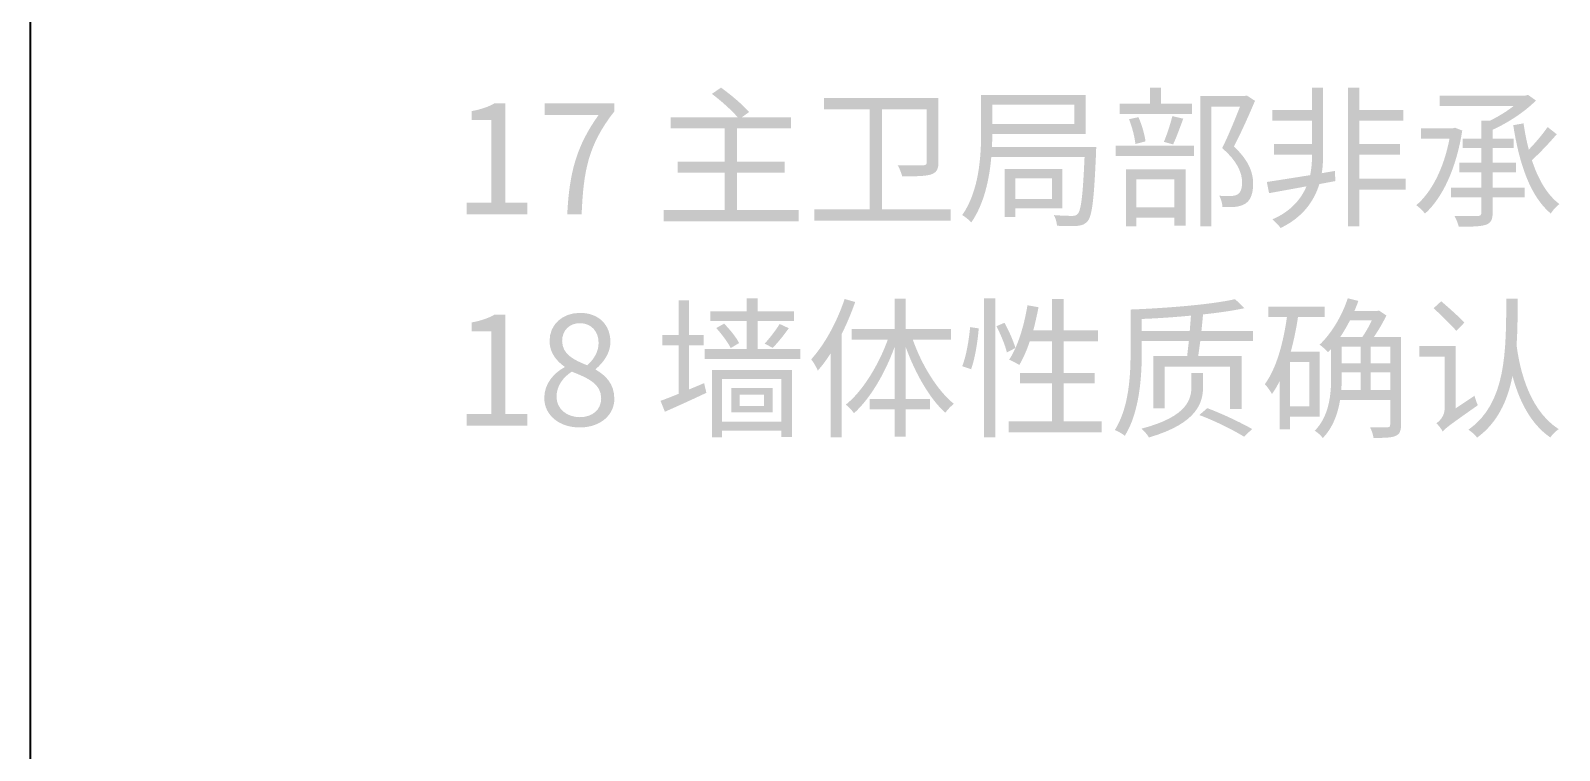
# Model space of a CAD drawing. Header units: millimetres. Extents: x -4600 to 229000, y -4300 to 19460.
# Drawn here: x 57400 to 60293, y 7580 to 8943 of the extents above; entities that cross this region are included whole.
import ezdxf

# ---------------------------------------------------------------- set-up
doc = ezdxf.new("R2010")
doc.units = ezdxf.units.MM
doc.header["$LTSCALE"] = 100
doc.layers.add('A-NOTE', color=7, linetype='Continuous', lineweight=18)
doc.layers.add('A-SHEET', color=7, linetype='Continuous', lineweight=35)

# ---------------------------------------------------------------- blocks, each defined once
blk = doc.blocks.new('A02_SHEET')
at = {"layer": 'A-NOTE'}
h = blk.add_hatch(color=256, dxfattribs=at)
edge = h.paths.add_edge_path()
edge.add_spline(control_points=[(18689.3, 8822.8), (18706.8, 8809.9), (18726.9, 8791.5), (18738.3, 8778.4)], knot_values=[0, 0, 0, 0, 1, 1, 1, 1], degree=3, periodic=0)
edge.add_line((18738.3, 8778.4), (18611.7, 8778.4))
edge.add_line((18611.7, 8778.4), (18611.7, 8757.4))
edge.add_line((18611.7, 8757.4), (18713.7, 8757.4))
edge.add_line((18713.7, 8757.4), (18713.7, 8694.4))
edge.add_line((18713.7, 8694.4), (18624.9, 8694.4))
edge.add_line((18624.9, 8694.4), (18624.9, 8673.5))
edge.add_line((18624.9, 8673.5), (18713.7, 8673.5))
edge.add_line((18713.7, 8673.5), (18713.7, 8602.7))
edge.add_line((18713.7, 8602.7), (18598.2, 8602.7))
edge.add_line((18598.2, 8602.7), (18598.2, 8581.8))
edge.add_line((18598.2, 8581.8), (18853.8, 8581.8))
edge.add_line((18853.8, 8581.8), (18853.8, 8602.7))
edge.add_line((18853.8, 8602.7), (18736.9, 8602.7))
edge.add_line((18736.9, 8602.7), (18736.9, 8673.5))
edge.add_line((18736.9, 8673.5), (18827.4, 8673.5))
edge.add_line((18827.4, 8673.5), (18827.4, 8694.4))
edge.add_line((18827.4, 8694.4), (18736.9, 8694.4))
edge.add_line((18736.9, 8694.4), (18736.9, 8757.4))
edge.add_line((18736.9, 8757.4), (18839.2, 8757.4))
edge.add_line((18839.2, 8757.4), (18839.2, 8778.4))
edge.add_line((18839.2, 8778.4), (18746.1, 8778.4))
edge.add_line((18746.1, 8778.4), (18759.8, 8788.4))
edge.add_spline(control_points=[(18759.8, 8788.4), (18748.3, 8801.8), (18725.1, 8821.3), (18706.8, 8834.5)], knot_values=[0, 0, 0, 0, 1, 1, 1, 1], degree=3, periodic=0)
edge.add_line((18706.8, 8834.5), (18689.3, 8822.8))
for points in [[(19518.4, 8834.5), (19518.4, 8803.9), (19460.9, 8803.9), (19460.9, 8784.7), (19597.8, 8784.7), (19597.8, 8803.9), (19539.4, 8803.9), (19539.4, 8834.5), (19518.4, 8834.5)], [(19893.5, 8834.2), (19893.5, 8572.1), (19915, 8572.1), (19915, 8641.7), (20002.6, 8641.7), (20002.6, 8662), (19915, 8662), (19915, 8707.9), (19991.7, 8707.9), (19991.7, 8727.6), (19915, 8727.6), (19915, 8771.8), (19997.7, 8771.8), (19997.7, 8792.1), (19915, 8792.1), (19915, 8834.2), (19893.5, 8834.2)], [(19453.7, 8724.5), (19453.7, 8705), (19601.8, 8705), (19601.8, 8724.5), (19453.7, 8724.5)], [(19204.4, 8435.7), (19204.4, 8172.4), (19225.9, 8172.4), (19225.9, 8435.7), (19204.4, 8435.7)]]:
    blk.add_hatch(color=256, dxfattribs=at).paths.add_polyline_path(points)
h = blk.add_hatch(color=256, dxfattribs=at)
edge = h.paths.add_edge_path()
edge.add_line((19825, 8834.2), (19825, 8792.1))
edge.add_line((19825, 8792.1), (19750.2, 8792.1))
edge.add_line((19750.2, 8792.1), (19750.2, 8771.8))
edge.add_line((19750.2, 8771.8), (19825, 8771.8))
edge.add_line((19825, 8771.8), (19825, 8727.6))
edge.add_line((19825, 8727.6), (19753.4, 8727.6))
edge.add_line((19753.4, 8727.6), (19753.4, 8707.9))
edge.add_line((19753.4, 8707.9), (19825, 8707.9))
edge.add_line((19825, 8707.9), (19825, 8700.4))
edge.add_spline(control_points=[(19825, 8700.4), (19825, 8691.8), (19824.1, 8680.7), (19821.6, 8668.9)], knot_values=[0, 0, 0, 0, 1, 1, 1, 1], degree=3, periodic=0)
edge.add_spline(control_points=[(19821.6, 8668.9), (19790, 8663.8), (19760.8, 8659.2), (19739.6, 8656)], knot_values=[0, 0, 0, 0, 1, 1, 1, 1], degree=3, periodic=0)
edge.add_line((19739.6, 8656), (19743.9, 8634.8))
edge.add_line((19743.9, 8634.8), (19814.7, 8647.7))
edge.add_spline(control_points=[(19814.7, 8647.7), (19804.7, 8624.2), (19785.7, 8600.4), (19750.2, 8585.3)], knot_values=[0, 0, 0, 0, 1, 1, 1, 1], degree=3, periodic=0)
edge.add_spline(control_points=[(19750.2, 8585.3), (19755.1, 8581), (19762.3, 8574.1), (19765.7, 8568.9)], knot_values=[0, 0, 0, 0, 1, 1, 1, 1], degree=3, periodic=0)
edge.add_spline(control_points=[(19765.7, 8568.9), (19809.2, 8589.6), (19829.9, 8621.9), (19839, 8652)], knot_values=[0, 0, 0, 0, 1, 1, 1, 1], degree=3, periodic=0)
edge.add_line((19839, 8652), (19869.4, 8657.7))
edge.add_line((19869.4, 8657.7), (19868.5, 8676.9))
edge.add_line((19868.5, 8676.9), (19843.6, 8672.6))
edge.add_spline(control_points=[(19843.6, 8672.6), (19845.3, 8682.7), (19845.9, 8692.1), (19845.9, 8700.4)], knot_values=[0, 0, 0, 0, 1, 1, 1, 1], degree=3, periodic=0)
edge.add_line((19845.9, 8700.4), (19845.9, 8834.2))
edge.add_line((19845.9, 8834.2), (19825, 8834.2))
h = blk.add_hatch(color=256, dxfattribs=at)
edge = h.paths.add_edge_path()
edge.add_line((18225.2, 8595), (18340.4, 8595))
edge.add_line((18340.4, 8595), (18340.4, 8616.8))
edge.add_line((18340.4, 8616.8), (18298.3, 8616.8))
edge.add_line((18298.3, 8616.8), (18298.3, 8805))
edge.add_line((18298.3, 8805), (18278.2, 8805))
edge.add_spline(control_points=[(18278.2, 8805), (18266.8, 8798.4), (18253.3, 8793.5), (18234.7, 8790.1)], knot_values=[0, 0, 0, 0, 1, 1, 1, 1], degree=3, periodic=0)
edge.add_line((18234.7, 8790.1), (18234.7, 8773.5))
edge.add_line((18234.7, 8773.5), (18272.2, 8773.5))
edge.add_line((18272.2, 8773.5), (18272.2, 8616.8))
edge.add_line((18272.2, 8616.8), (18225.2, 8616.8))
edge.add_line((18225.2, 8616.8), (18225.2, 8595))
h = blk.add_hatch(color=256, dxfattribs=at)
edge = h.paths.add_edge_path()
edge.add_line((18415.7, 8595), (18442.9, 8595))
edge.add_spline(control_points=[(18442.9, 8595), (18446.4, 8677.2), (18455.3, 8726.2), (18504.5, 8789.2)], knot_values=[0, 0, 0, 0, 1, 1, 1, 1], degree=3, periodic=0)
edge.add_line((18504.5, 8789.2), (18504.5, 8805))
edge.add_line((18504.5, 8805), (18373, 8805))
edge.add_line((18373, 8805), (18373, 8782.7))
edge.add_line((18373, 8782.7), (18475, 8782.7))
edge.add_spline(control_points=[(18475, 8782.7), (18433.8, 8725.4), (18419.5, 8674.6), (18415.7, 8595)], knot_values=[0, 0, 0, 0, 1, 1, 1, 1], degree=3, periodic=0)
h = blk.add_hatch(color=256, dxfattribs=at)
edge = h.paths.add_edge_path()
edge.add_line((18901.6, 8815), (18901.6, 8793.3))
edge.add_line((18901.6, 8793.3), (18988.1, 8793.3))
edge.add_line((18988.1, 8793.3), (18988.1, 8604.2))
edge.add_line((18988.1, 8604.2), (18883.6, 8604.2))
edge.add_line((18883.6, 8604.2), (18883.6, 8582.7))
edge.add_line((18883.6, 8582.7), (19141.1, 8582.7))
edge.add_line((19141.1, 8582.7), (19141.1, 8604.2))
edge.add_line((19141.1, 8604.2), (19011.1, 8604.2))
edge.add_line((19011.1, 8604.2), (19011.1, 8793.3))
edge.add_line((19011.1, 8793.3), (19096.2, 8793.3))
edge.add_line((19096.2, 8793.3), (19096.2, 8693.8))
edge.add_spline(control_points=[(19096.2, 8693.8), (19096.2, 8689.3), (19094.7, 8687.8), (19089, 8687.5), (19083, 8687.3), (19062.9, 8687.3), (19040.9, 8687.8)], knot_values=[0, 0, 0, 0, 1, 1, 1, 2, 2, 2, 2], degree=3, periodic=0)
edge.add_spline(control_points=[(19040.9, 8687.8), (19044.3, 8682.1), (19048.3, 8672.6), (19049.5, 8666.6)], knot_values=[0, 0, 0, 0, 1, 1, 1, 1], degree=3, periodic=0)
edge.add_spline(control_points=[(19049.5, 8666.6), (19075.8, 8666.6), (19093.9, 8666.9), (19104.5, 8670.3)], knot_values=[0, 0, 0, 0, 1, 1, 1, 1], degree=3, periodic=0)
edge.add_spline(control_points=[(19104.5, 8670.3), (19115.1, 8674.1), (19118.2, 8680.7), (19118.2, 8693.3)], knot_values=[0, 0, 0, 0, 1, 1, 1, 1], degree=3, periodic=0)
edge.add_line((19118.2, 8693.3), (19118.2, 8815))
edge.add_line((19118.2, 8815), (18901.6, 8815))
h = blk.add_hatch(color=256, dxfattribs=at)
edge = h.paths.add_edge_path()
edge.add_line((19199, 8820.8), (19199, 8752.3))
edge.add_spline(control_points=[(19199, 8752.3), (19199, 8705.6), (19195.6, 8639.7), (19163.2, 8593.3)], knot_values=[0, 0, 0, 0, 1, 1, 1, 1], degree=3, periodic=0)
edge.add_spline(control_points=[(19163.2, 8593.3), (19167.8, 8590.7), (19176.9, 8583.5), (19180.4, 8579.5)], knot_values=[0, 0, 0, 0, 1, 1, 1, 1], degree=3, periodic=0)
edge.add_spline(control_points=[(19180.4, 8579.5), (19204.7, 8614.5), (19214.5, 8661.2), (19218.2, 8703)], knot_values=[0, 0, 0, 0, 1, 1, 1, 1], degree=3, periodic=0)
edge.add_line((19218.2, 8703), (19394.7, 8703))
edge.add_spline(control_points=[(19394.7, 8703), (19391.5, 8629.7), (19388.1, 8602.2), (19381.8, 8595.6)], knot_values=[0, 0, 0, 0, 1, 1, 1, 1], degree=3, periodic=0)
edge.add_spline(control_points=[(19381.8, 8595.6), (19379.2, 8592.4), (19376.3, 8591.8), (19371.2, 8591.8), (19365.7, 8591.8), (19351.7, 8592.1), (19336.5, 8593.3)], knot_values=[0, 0, 0, 0, 1, 1, 1, 2, 2, 2, 2], degree=3, periodic=0)
edge.add_spline(control_points=[(19336.5, 8593.3), (19340, 8587.6), (19342.3, 8579.2), (19342.5, 8573.2)], knot_values=[0, 0, 0, 0, 1, 1, 1, 1], degree=3, periodic=0)
edge.add_spline(control_points=[(19342.5, 8573.2), (19358, 8572.1), (19372.9, 8572.1), (19380.9, 8572.9), (19389.8, 8573.8), (19395.3, 8575.8), (19400.7, 8582.1)], knot_values=[0, 0, 0, 0, 1, 1, 1, 2, 2, 2, 2], degree=3, periodic=0)
edge.add_spline(control_points=[(19400.7, 8582.1), (19409.3, 8592.4), (19412.7, 8624.5), (19416.5, 8712.2)], knot_values=[0, 0, 0, 0, 1, 1, 1, 1], degree=3, periodic=0)
edge.add_spline(control_points=[(19416.5, 8712.2), (19416.7, 8715.3), (19416.7, 8722.2), (19416.7, 8722.2)], knot_values=[0, 0, 0, 0, 1, 1, 1, 1], degree=3, periodic=0)
edge.add_line((19416.7, 8722.2), (19219.6, 8722.2))
edge.add_line((19219.6, 8722.2), (19220.2, 8746.8))
edge.add_line((19220.2, 8746.8), (19396.7, 8746.8))
edge.add_line((19396.7, 8746.8), (19396.7, 8820.8))
edge.add_line((19396.7, 8820.8), (19199, 8820.8))
h.paths.add_polyline_path([(19243.4, 8680.4), (19243.4, 8589.6), (19263.5, 8589.6), (19263.5, 8606.2), (19352.9, 8606.2), (19352.9, 8680.4), (19243.4, 8680.4)], flags=0)
h.paths.add_polyline_path([(19263.5, 8662.6), (19332.8, 8662.6), (19332.8, 8623.9), (19263.5, 8623.9), (19263.5, 8662.6)], flags=0)
h.paths.add_polyline_path([(19220.2, 8802.1), (19375.2, 8802.1), (19375.2, 8765.5), (19220.2, 8765.5), (19220.2, 8802.1)], flags=0)
h = blk.add_hatch(color=256, dxfattribs=at)
edge = h.paths.add_edge_path()
edge.add_line((19613.6, 8818.8), (19613.6, 8572.1))
edge.add_line((19613.6, 8572.1), (19634.5, 8572.1))
edge.add_line((19634.5, 8572.1), (19634.5, 8798.4))
edge.add_line((19634.5, 8798.4), (19688.9, 8798.4))
edge.add_spline(control_points=[(19688.9, 8798.4), (19679.7, 8775.5), (19667.4, 8744.3), (19655.1, 8720.2)], knot_values=[0, 0, 0, 0, 1, 1, 1, 1], degree=3, periodic=0)
edge.add_spline(control_points=[(19655.1, 8720.2), (19684.3, 8695), (19692.6, 8673.2), (19692.9, 8655.5)], knot_values=[0, 0, 0, 0, 1, 1, 1, 1], degree=3, periodic=0)
edge.add_spline(control_points=[(19692.9, 8655.5), (19692.9, 8644.8), (19690.6, 8636.5), (19684.6, 8632.5)], knot_values=[0, 0, 0, 0, 1, 1, 1, 1], degree=3, periodic=0)
edge.add_spline(control_points=[(19684.6, 8632.5), (19681.2, 8630.5), (19676.9, 8629.7), (19672, 8629.4), (19666.6, 8629.1), (19658.3, 8629.1), (19649.7, 8630)], knot_values=[0, 0, 0, 0, 1, 1, 1, 2, 2, 2, 2], degree=3, periodic=0)
edge.add_spline(control_points=[(19649.7, 8630), (19653.4, 8623.6), (19655.4, 8614.8), (19655.7, 8608.8)], knot_values=[0, 0, 0, 0, 1, 1, 1, 1], degree=3, periodic=0)
edge.add_spline(control_points=[(19655.7, 8608.8), (19664.3, 8608.2), (19673.4, 8608.2), (19680.9, 8609), (19688, 8609.9), (19694.4, 8611.9), (19699.5, 8615.3), (19709.5, 8621.9), (19713.8, 8635.4), (19713.8, 8653.2), (19713.5, 8673.5), (19706.4, 8696.1), (19677.4, 8723.1)], knot_values=[0, 0, 0, 0, 1, 1, 1, 2, 2, 2, 3, 3, 3, 4, 4, 4, 4], degree=3, periodic=0)
edge.add_spline(control_points=[(19677.4, 8723.1), (19690.9, 8749.1), (19705.8, 8782.4), (19717.3, 8809.6)], knot_values=[0, 0, 0, 0, 1, 1, 1, 1], degree=3, periodic=0)
edge.add_line((19717.3, 8809.6), (19701.8, 8819.6))
edge.add_line((19701.8, 8819.6), (19698.1, 8818.8))
edge.add_line((19698.1, 8818.8), (19613.6, 8818.8))
h = blk.add_hatch(color=256, dxfattribs=at)
edge = h.paths.add_edge_path()
edge.add_line((20088, 8645.4), (20088, 8627.1))
edge.add_line((20088, 8627.1), (20145.6, 8627.1))
edge.add_line((20145.6, 8627.1), (20145.6, 8598.2))
edge.add_spline(control_points=[(20145.6, 8598.2), (20145.6, 8593.3), (20144.1, 8591.8), (20138.7, 8591.6)], knot_values=[0, 0, 0, 0, 1, 1, 1, 1], degree=3, periodic=0)
edge.add_spline(control_points=[(20138.7, 8591.6), (20133.3, 8591.6), (20114.6, 8591.3), (20094.6, 8591.8)], knot_values=[0, 0, 0, 0, 1, 1, 1, 1], degree=3, periodic=0)
edge.add_spline(control_points=[(20094.6, 8591.8), (20098, 8586.1), (20101.5, 8577.2), (20102.9, 8571.2)], knot_values=[0, 0, 0, 0, 1, 1, 1, 1], degree=3, periodic=0)
edge.add_spline(control_points=[(20102.9, 8571.2), (20127.8, 8571.2), (20144.1, 8571.8), (20154.2, 8574.9)], knot_values=[0, 0, 0, 0, 1, 1, 1, 1], degree=3, periodic=0)
edge.add_spline(control_points=[(20154.2, 8574.9), (20163.6, 8578.4), (20167.1, 8584.4), (20167.1, 8598.2)], knot_values=[0, 0, 0, 0, 1, 1, 1, 1], degree=3, periodic=0)
edge.add_line((20167.1, 8598.2), (20167.1, 8627.1))
edge.add_line((20167.1, 8627.1), (20227.8, 8627.1))
edge.add_line((20227.8, 8627.1), (20227.8, 8645.4))
edge.add_line((20227.8, 8645.4), (20167.1, 8645.4))
edge.add_line((20167.1, 8645.4), (20167.1, 8674.4))
edge.add_line((20167.1, 8674.4), (20211.5, 8674.4))
edge.add_line((20211.5, 8674.4), (20211.5, 8692.4))
edge.add_line((20211.5, 8692.4), (20167.1, 8692.4))
edge.add_line((20167.1, 8692.4), (20167.1, 8720.2))
edge.add_line((20167.1, 8720.2), (20206.6, 8720.2))
edge.add_line((20206.6, 8720.2), (20206.6, 8737.7))
edge.add_line((20206.6, 8737.7), (20167.1, 8737.7))
edge.add_line((20167.1, 8737.7), (20167.1, 8754.9))
edge.add_spline(control_points=[(20167.1, 8754.9), (20196.6, 8768.3), (20228.1, 8789), (20249, 8810.2)], knot_values=[0, 0, 0, 0, 1, 1, 1, 1], degree=3, periodic=0)
edge.add_line((20249, 8810.2), (20234.1, 8820.8))
edge.add_line((20234.1, 8820.8), (20229.5, 8819.6))
edge.add_line((20229.5, 8819.6), (20066.8, 8819.6))
edge.add_line((20066.8, 8819.6), (20066.8, 8799.8))
edge.add_line((20066.8, 8799.8), (20206.9, 8799.8))
edge.add_spline(control_points=[(20206.9, 8799.8), (20194, 8789.8), (20177.7, 8779.5), (20161.3, 8771.8)], knot_values=[0, 0, 0, 0, 1, 1, 1, 1], degree=3, periodic=0)
edge.add_line((20161.3, 8771.8), (20145.6, 8771.8))
edge.add_line((20145.6, 8771.8), (20145.6, 8737.7))
edge.add_line((20145.6, 8737.7), (20110.1, 8737.7))
edge.add_line((20110.1, 8737.7), (20110.1, 8720.2))
edge.add_line((20110.1, 8720.2), (20145.6, 8720.2))
edge.add_line((20145.6, 8720.2), (20145.6, 8692.4))
edge.add_line((20145.6, 8692.4), (20104, 8692.4))
edge.add_line((20104, 8692.4), (20104, 8674.4))
edge.add_line((20104, 8674.4), (20145.6, 8674.4))
edge.add_line((20145.6, 8674.4), (20145.6, 8645.4))
edge.add_line((20145.6, 8645.4), (20088, 8645.4))
h = blk.add_hatch(color=256, dxfattribs=at)
edge = h.paths.add_edge_path()
edge.add_spline(control_points=[(19478.9, 8774.9), (19484.6, 8760), (19489.8, 8740.8), (19490.9, 8727.9)], knot_values=[0, 0, 0, 0, 1, 1, 1, 1], degree=3, periodic=0)
edge.add_line((19490.9, 8727.9), (19510.1, 8732.8))
edge.add_spline(control_points=[(19510.1, 8732.8), (19508.4, 8745.1), (19503.3, 8764.3), (19496.7, 8778.6)], knot_values=[0, 0, 0, 0, 1, 1, 1, 1], degree=3, periodic=0)
edge.add_line((19496.7, 8778.6), (19478.9, 8774.9))
h = blk.add_hatch(color=256, dxfattribs=at)
edge = h.paths.add_edge_path()
edge.add_spline(control_points=[(19560.8, 8780.6), (19557.4, 8766.3), (19550.5, 8745.1), (19544.8, 8731.9)], knot_values=[0, 0, 0, 0, 1, 1, 1, 1], degree=3, periodic=0)
edge.add_line((19544.8, 8731.9), (19562.3, 8727.1))
edge.add_spline(control_points=[(19562.3, 8727.1), (19568.3, 8739.7), (19575.2, 8758.9), (19581.5, 8775.8)], knot_values=[0, 0, 0, 0, 1, 1, 1, 1], degree=3, periodic=0)
edge.add_line((19581.5, 8775.8), (19560.8, 8780.6))
h = blk.add_hatch(color=256, dxfattribs=at)
edge = h.paths.add_edge_path()
edge.add_line((20031.6, 8757.7), (20031.6, 8738))
edge.add_line((20031.6, 8738), (20085.4, 8738))
edge.add_spline(control_points=[(20085.4, 8738), (20074.8, 8682.1), (20051.9, 8637.1), (20022.4, 8611.9)], knot_values=[0, 0, 0, 0, 1, 1, 1, 1], degree=3, periodic=0)
edge.add_spline(control_points=[(20022.4, 8611.9), (20027.5, 8608.8), (20035.3, 8601), (20039, 8596.1)], knot_values=[0, 0, 0, 0, 1, 1, 1, 1], degree=3, periodic=0)
edge.add_spline(control_points=[(20039, 8596.1), (20072, 8625.9), (20098.3, 8681.2), (20109.5, 8753.4)], knot_values=[0, 0, 0, 0, 1, 1, 1, 1], degree=3, periodic=0)
edge.add_line((20109.5, 8753.4), (20096, 8758.6))
edge.add_line((20096, 8758.6), (20092, 8757.7))
edge.add_line((20092, 8757.7), (20031.6, 8757.7))
h = blk.add_hatch(color=256, dxfattribs=at)
edge = h.paths.add_edge_path()
edge.add_line((20225.5, 8766.9), (20206, 8763.5))
edge.add_spline(control_points=[(20206, 8763.5), (20217.2, 8691), (20237.8, 8629.1), (20277.1, 8596.1)], knot_values=[0, 0, 0, 0, 1, 1, 1, 1], degree=3, periodic=0)
edge.add_spline(control_points=[(20277.1, 8596.1), (20280.5, 8602.2), (20288, 8610.2), (20293.4, 8614.2)], knot_values=[0, 0, 0, 0, 1, 1, 1, 1], degree=3, periodic=0)
edge.add_spline(control_points=[(20293.4, 8614.2), (20269.9, 8631.7), (20253, 8661.5), (20241.3, 8697.3)], knot_values=[0, 0, 0, 0, 1, 1, 1, 1], degree=3, periodic=0)
edge.add_spline(control_points=[(20241.3, 8697.3), (20256.5, 8711), (20274.2, 8729.9), (20288.3, 8746.3)], knot_values=[0, 0, 0, 0, 1, 1, 1, 1], degree=3, periodic=0)
edge.add_line((20288.3, 8746.3), (20271.1, 8760))
edge.add_spline(control_points=[(20271.1, 8760), (20262.2, 8747.1), (20248.4, 8730.5), (20235.5, 8717.3)], knot_values=[0, 0, 0, 0, 1, 1, 1, 1], degree=3, periodic=0)
edge.add_spline(control_points=[(20235.5, 8717.3), (20231.2, 8733.1), (20228.1, 8749.7), (20225.5, 8766.9)], knot_values=[0, 0, 0, 0, 1, 1, 1, 1], degree=3, periodic=0)
h = blk.add_hatch(color=256, dxfattribs=at)
h.paths.add_polyline_path([(19472.9, 8679.8), (19472.9, 8571.8), (19492.9, 8571.8), (19492.9, 8588.7), (19564.9, 8588.7), (19564.9, 8573.2), (19585.8, 8573.2), (19585.8, 8679.8), (19472.9, 8679.8)])
h.paths.add_polyline_path([(19492.9, 8607.9), (19492.9, 8660.9), (19564.9, 8660.9), (19564.9, 8607.9), (19492.9, 8607.9)], flags=0)
h = blk.add_hatch(color=256, dxfattribs=at)
edge = h.paths.add_edge_path()
edge.add_line((18592.2, 8241.7), (18600.5, 8221.1))
edge.add_spline(control_points=[(18600.5, 8221.1), (18623.2, 8231.1), (18651.8, 8244), (18679, 8256.9)], knot_values=[0, 0, 0, 0, 1, 1, 1, 1], degree=3, periodic=0)
edge.add_line((18679, 8256.9), (18674.7, 8275.2))
edge.add_line((18674.7, 8275.2), (18646.1, 8263.2))
edge.add_line((18646.1, 8263.2), (18646.1, 8346.8))
edge.add_line((18646.1, 8346.8), (18674.1, 8346.8))
edge.add_line((18674.1, 8346.8), (18674.1, 8366.6))
edge.add_line((18674.1, 8366.6), (18646.1, 8366.6))
edge.add_line((18646.1, 8366.6), (18646.1, 8432.2))
edge.add_line((18646.1, 8432.2), (18626.3, 8432.2))
edge.add_line((18626.3, 8432.2), (18626.3, 8366.6))
edge.add_line((18626.3, 8366.6), (18595.4, 8366.6))
edge.add_line((18595.4, 8366.6), (18595.4, 8346.8))
edge.add_line((18595.4, 8346.8), (18626.3, 8346.8))
edge.add_line((18626.3, 8346.8), (18626.3, 8254.9))
edge.add_spline(control_points=[(18626.3, 8254.9), (18613.4, 8249.7), (18601.7, 8245.1), (18592.2, 8241.7)], knot_values=[0, 0, 0, 0, 1, 1, 1, 1], degree=3, periodic=0)
h = blk.add_hatch(color=256, dxfattribs=at)
h.paths.add_polyline_path([(18755.5, 8435.9), (18755.5, 8411), (18686.2, 8411), (18686.2, 8392.7), (18755.5, 8392.7), (18755.5, 8339.7), (18675.6, 8339.7), (18675.6, 8321.1), (18856.6, 8321.1), (18856.6, 8339.7), (18775.9, 8339.7), (18775.9, 8392.7), (18844.6, 8392.7), (18844.6, 8411), (18775.9, 8411), (18775.9, 8435.9), (18755.5, 8435.9)])
edge = h.paths.add_edge_path(flags=0)
edge.add_spline(control_points=[(18817.7, 8387.2), (18810.8, 8375.8), (18798.5, 8360), (18789.3, 8350)], knot_values=[0, 0, 0, 0, 1, 1, 1, 1], degree=3, periodic=0)
edge.add_line((18789.3, 8350), (18804.5, 8342))
edge.add_spline(control_points=[(18804.5, 8342), (18814, 8351.7), (18825.4, 8365.5), (18834.9, 8379.2)], knot_values=[0, 0, 0, 0, 1, 1, 1, 1], degree=3, periodic=0)
edge.add_line((18834.9, 8379.2), (18817.7, 8387.2))
edge = h.paths.add_edge_path(flags=0)
edge.add_spline(control_points=[(18697.6, 8379.5), (18708.2, 8368), (18720, 8352), (18725.1, 8341.7)], knot_values=[0, 0, 0, 0, 1, 1, 1, 1], degree=3, periodic=0)
edge.add_line((18725.1, 8341.7), (18740.9, 8351.1))
edge.add_spline(control_points=[(18740.9, 8351.1), (18735.7, 8361.7), (18723.4, 8376.9), (18712.5, 8387.8)], knot_values=[0, 0, 0, 0, 1, 1, 1, 1], degree=3, periodic=0)
edge.add_line((18712.5, 8387.8), (18697.6, 8379.5))
h = blk.add_hatch(color=256, dxfattribs=at)
edge = h.paths.add_edge_path()
edge.add_spline(control_points=[(18940.6, 8434.5), (18926.3, 8391.2), (18902.8, 8348.3), (18877.3, 8320.2)], knot_values=[0, 0, 0, 0, 1, 1, 1, 1], degree=3, periodic=0)
edge.add_spline(control_points=[(18877.3, 8320.2), (18881.6, 8315.3), (18887.9, 8303.9), (18889.9, 8299)], knot_values=[0, 0, 0, 0, 1, 1, 1, 1], degree=3, periodic=0)
edge.add_spline(control_points=[(18889.9, 8299), (18898.5, 8308.7), (18906.8, 8319.9), (18914.5, 8332.2)], knot_values=[0, 0, 0, 0, 1, 1, 1, 1], degree=3, periodic=0)
edge.add_line((18914.5, 8332.2), (18914.5, 8172.7))
edge.add_line((18914.5, 8172.7), (18935.1, 8172.7))
edge.add_line((18935.1, 8172.7), (18935.1, 8368.3))
edge.add_spline(control_points=[(18935.1, 8368.3), (18944.9, 8387.8), (18953.5, 8408.4), (18960.6, 8428.8)], knot_values=[0, 0, 0, 0, 1, 1, 1, 1], degree=3, periodic=0)
edge.add_line((18960.6, 8428.8), (18940.6, 8434.5))
h = blk.add_hatch(color=256, dxfattribs=at)
edge = h.paths.add_edge_path()
edge.add_line((18987.9, 8245.1), (18987.9, 8225.4))
edge.add_line((18987.9, 8225.4), (19035.1, 8225.4))
edge.add_line((19035.1, 8225.4), (19035.1, 8173.8))
edge.add_line((19035.1, 8173.8), (19056, 8173.8))
edge.add_line((19056, 8173.8), (19056, 8225.4))
edge.add_line((19056, 8225.4), (19102.2, 8225.4))
edge.add_line((19102.2, 8225.4), (19102.2, 8245.1))
edge.add_line((19102.2, 8245.1), (19056, 8245.1))
edge.add_line((19056, 8245.1), (19056, 8344.3))
edge.add_spline(control_points=[(19056, 8344.3), (19073.8, 8294.4), (19101.3, 8246.3), (19131.1, 8219.1)], knot_values=[0, 0, 0, 0, 1, 1, 1, 1], degree=3, periodic=0)
edge.add_spline(control_points=[(19131.1, 8219.1), (19135.1, 8224.8), (19142.3, 8232.2), (19147.4, 8236)], knot_values=[0, 0, 0, 0, 1, 1, 1, 1], degree=3, periodic=0)
edge.add_spline(control_points=[(19147.4, 8236), (19116.5, 8260.9), (19086.7, 8309), (19069.8, 8357.2)], knot_values=[0, 0, 0, 0, 1, 1, 1, 1], degree=3, periodic=0)
edge.add_line((19069.8, 8357.2), (19142, 8357.2))
edge.add_line((19142, 8357.2), (19142, 8377.8))
edge.add_line((19142, 8377.8), (19056, 8377.8))
edge.add_line((19056, 8377.8), (19056, 8434.8))
edge.add_line((19056, 8434.8), (19035.1, 8434.8))
edge.add_line((19035.1, 8434.8), (19035.1, 8377.8))
edge.add_line((19035.1, 8377.8), (18954.1, 8377.8))
edge.add_line((18954.1, 8377.8), (18954.1, 8357.2))
edge.add_line((18954.1, 8357.2), (19022.2, 8357.2))
edge.add_spline(control_points=[(19022.2, 8357.2), (19004.5, 8308.5), (18974.4, 8259.7), (18942.9, 8234.5)], knot_values=[0, 0, 0, 0, 1, 1, 1, 1], degree=3, periodic=0)
edge.add_spline(control_points=[(18942.9, 8234.5), (18947.7, 8230.8), (18954.9, 8223.4), (18958.3, 8218.2)], knot_values=[0, 0, 0, 0, 1, 1, 1, 1], degree=3, periodic=0)
edge.add_spline(control_points=[(18958.3, 8218.2), (18988.7, 8245.7), (19016.8, 8293), (19035.1, 8343.4)], knot_values=[0, 0, 0, 0, 1, 1, 1, 1], degree=3, periodic=0)
edge.add_line((19035.1, 8343.4), (19035.1, 8245.1))
edge.add_line((19035.1, 8245.1), (18987.9, 8245.1))
h = blk.add_hatch(color=256, dxfattribs=at)
edge = h.paths.add_edge_path()
edge.add_line((19250.9, 8202.7), (19250.9, 8182.4))
edge.add_line((19250.9, 8182.4), (19427.1, 8182.4))
edge.add_line((19427.1, 8182.4), (19427.1, 8202.7))
edge.add_line((19427.1, 8202.7), (19354.9, 8202.7))
edge.add_line((19354.9, 8202.7), (19354.9, 8274.6))
edge.add_line((19354.9, 8274.6), (19413.9, 8274.6))
edge.add_line((19413.9, 8274.6), (19413.9, 8294.7))
edge.add_line((19413.9, 8294.7), (19354.9, 8294.7))
edge.add_line((19354.9, 8294.7), (19354.9, 8354.3))
edge.add_line((19354.9, 8354.3), (19420.2, 8354.3))
edge.add_line((19420.2, 8354.3), (19420.2, 8374.9))
edge.add_line((19420.2, 8374.9), (19354.9, 8374.9))
edge.add_line((19354.9, 8374.9), (19354.9, 8434.5))
edge.add_line((19354.9, 8434.5), (19333.1, 8434.5))
edge.add_line((19333.1, 8434.5), (19333.1, 8374.9))
edge.add_line((19333.1, 8374.9), (19297.6, 8374.9))
edge.add_spline(control_points=[(19297.6, 8374.9), (19301.3, 8389), (19304.7, 8404.1), (19307.6, 8419)], knot_values=[0, 0, 0, 0, 1, 1, 1, 1], degree=3, periodic=0)
edge.add_line((19307.6, 8419), (19286.7, 8422.5))
edge.add_spline(control_points=[(19286.7, 8422.5), (19280.1, 8383.5), (19268.6, 8344.5), (19252, 8319.6)], knot_values=[0, 0, 0, 0, 1, 1, 1, 1], degree=3, periodic=0)
edge.add_spline(control_points=[(19252, 8319.6), (19257.2, 8317.3), (19266.9, 8312.5), (19271.2, 8309.6)], knot_values=[0, 0, 0, 0, 1, 1, 1, 1], degree=3, periodic=0)
edge.add_spline(control_points=[(19271.2, 8309.6), (19278.6, 8321.9), (19285.2, 8337.1), (19291, 8354.3)], knot_values=[0, 0, 0, 0, 1, 1, 1, 1], degree=3, periodic=0)
edge.add_line((19291, 8354.3), (19333.1, 8354.3))
edge.add_line((19333.1, 8354.3), (19333.1, 8294.7))
edge.add_line((19333.1, 8294.7), (19272.3, 8294.7))
edge.add_line((19272.3, 8294.7), (19272.3, 8274.6))
edge.add_line((19272.3, 8274.6), (19333.1, 8274.6))
edge.add_line((19333.1, 8274.6), (19333.1, 8202.7))
edge.add_line((19333.1, 8202.7), (19250.9, 8202.7))
h = blk.add_hatch(color=256, dxfattribs=at)
edge = h.paths.add_edge_path()
edge.add_line((19525, 8326.8), (19525, 8227.7))
edge.add_line((19525, 8227.7), (19546.5, 8227.7))
edge.add_line((19546.5, 8227.7), (19546.5, 8306.4))
edge.add_line((19546.5, 8306.4), (19669.7, 8306.4))
edge.add_line((19669.7, 8306.4), (19669.7, 8226.5))
edge.add_line((19669.7, 8226.5), (19692.1, 8226.5))
edge.add_line((19692.1, 8226.5), (19692.1, 8326.8))
edge.add_line((19692.1, 8326.8), (19609.8, 8326.8))
edge.add_line((19609.8, 8326.8), (19613.8, 8354.9))
edge.add_line((19613.8, 8354.9), (19713.8, 8354.9))
edge.add_line((19713.8, 8354.9), (19713.8, 8374.1))
edge.add_line((19713.8, 8374.1), (19615.9, 8374.1))
edge.add_line((19615.9, 8374.1), (19619, 8405.3))
edge.add_spline(control_points=[(19619, 8405.3), (19647.9, 8408.4), (19674.9, 8412.2), (19696.9, 8417)], knot_values=[0, 0, 0, 0, 1, 1, 1, 1], degree=3, periodic=0)
edge.add_line((19696.9, 8417), (19679.7, 8434.2))
edge.add_spline(control_points=[(19679.7, 8434.2), (19634.5, 8423.9), (19551.1, 8417.3), (19481.8, 8414.5)], knot_values=[0, 0, 0, 0, 1, 1, 1, 1], degree=3, periodic=0)
edge.add_line((19481.8, 8414.5), (19481.8, 8334.5))
edge.add_spline(control_points=[(19481.8, 8334.5), (19481.8, 8290.7), (19479.2, 8229.7), (19452, 8186.4)], knot_values=[0, 0, 0, 0, 1, 1, 1, 1], degree=3, periodic=0)
edge.add_spline(control_points=[(19452, 8186.4), (19457.4, 8184.4), (19466.9, 8179), (19470.9, 8175.5)], knot_values=[0, 0, 0, 0, 1, 1, 1, 1], degree=3, periodic=0)
edge.add_spline(control_points=[(19470.9, 8175.5), (19499, 8220.5), (19503, 8287.8), (19503, 8334.5)], knot_values=[0, 0, 0, 0, 1, 1, 1, 1], degree=3, periodic=0)
edge.add_line((19503, 8334.5), (19503, 8354.9))
edge.add_line((19503, 8354.9), (19592.1, 8354.9))
edge.add_line((19592.1, 8354.9), (19588.9, 8326.8))
edge.add_line((19588.9, 8326.8), (19525, 8326.8))
edge = h.paths.add_edge_path(flags=0)
edge.add_line((19596.9, 8294.7), (19596.9, 8268.9))
edge.add_spline(control_points=[(19596.9, 8268.9), (19596.9, 8246), (19590.9, 8212.2), (19502.4, 8189)], knot_values=[0, 0, 0, 0, 1, 1, 1, 1], degree=3, periodic=0)
edge.add_spline(control_points=[(19502.4, 8189), (19507.6, 8184.7), (19513.9, 8177), (19516.7, 8172.4)], knot_values=[0, 0, 0, 0, 1, 1, 1, 1], degree=3, periodic=0)
edge.add_spline(control_points=[(19516.7, 8172.4), (19609.3, 8199.6), (19619, 8239.4), (19619, 8268.6)], knot_values=[0, 0, 0, 0, 1, 1, 1, 1], degree=3, periodic=0)
edge.add_line((19619, 8268.6), (19619, 8294.7))
edge.add_line((19619, 8294.7), (19596.9, 8294.7))
edge = h.paths.add_edge_path(flags=0)
edge.add_spline(control_points=[(19611.8, 8214.8), (19640.8, 8204.2), (19676.9, 8186.1), (19696.6, 8173.8)], knot_values=[0, 0, 0, 0, 1, 1, 1, 1], degree=3, periodic=0)
edge.add_line((19696.6, 8173.8), (19711.8, 8188.4))
edge.add_spline(control_points=[(19711.8, 8188.4), (19691.8, 8199.9), (19655.7, 8217.1), (19627, 8227.9)], knot_values=[0, 0, 0, 0, 1, 1, 1, 1], degree=3, periodic=0)
edge.add_line((19627, 8227.9), (19611.8, 8214.8))
edge = h.paths.add_edge_path(flags=0)
edge.add_line((19593.8, 8374.1), (19503, 8374.1))
edge.add_line((19503, 8374.1), (19503, 8396.7))
edge.add_spline(control_points=[(19503, 8396.7), (19533.1, 8397.8), (19565.4, 8400.1), (19596.1, 8403)], knot_values=[0, 0, 0, 0, 1, 1, 1, 1], degree=3, periodic=0)
edge.add_line((19596.1, 8403), (19593.8, 8374.1))
h = blk.add_hatch(color=256, dxfattribs=at)
edge = h.paths.add_edge_path()
edge.add_line((19742.2, 8419.9), (19742.2, 8400.1))
edge.add_line((19742.2, 8400.1), (19777.7, 8400.1))
edge.add_spline(control_points=[(19777.7, 8400.1), (19770.6, 8350.3), (19758, 8303.6), (19735.9, 8273.2)], knot_values=[0, 0, 0, 0, 1, 1, 1, 1], degree=3, periodic=0)
edge.add_spline(control_points=[(19735.9, 8273.2), (19740.2, 8268.9), (19747.1, 8258.9), (19749.4, 8254.6)], knot_values=[0, 0, 0, 0, 1, 1, 1, 1], degree=3, periodic=0)
edge.add_spline(control_points=[(19749.4, 8254.6), (19754.8, 8262), (19759.4, 8270.3), (19764, 8279.2)], knot_values=[0, 0, 0, 0, 1, 1, 1, 1], degree=3, periodic=0)
edge.add_line((19764, 8279.2), (19764, 8187.6))
edge.add_line((19764, 8187.6), (19783.5, 8187.6))
edge.add_line((19783.5, 8187.6), (19783.5, 8211.9))
edge.add_line((19783.5, 8211.9), (19839.6, 8211.9))
edge.add_line((19839.6, 8211.9), (19839.6, 8334.5))
edge.add_line((19839.6, 8334.5), (19784.9, 8334.5))
edge.add_spline(control_points=[(19784.9, 8334.5), (19790.6, 8355.2), (19795.2, 8377.2), (19798.6, 8400.1)], knot_values=[0, 0, 0, 0, 1, 1, 1, 1], degree=3, periodic=0)
edge.add_line((19798.6, 8400.1), (19849.3, 8400.1))
edge.add_line((19849.3, 8400.1), (19849.3, 8419.9))
edge.add_line((19849.3, 8419.9), (19742.2, 8419.9))
h.paths.add_polyline_path([(19783.5, 8315.3), (19820.1, 8315.3), (19820.1, 8231.1), (19783.5, 8231.1), (19783.5, 8315.3)], flags=0)
h = blk.add_hatch(color=256, dxfattribs=at)
edge = h.paths.add_edge_path()
edge.add_spline(control_points=[(19892.9, 8435.9), (19881.7, 8402.1), (19862, 8369.2), (19839.6, 8348)], knot_values=[0, 0, 0, 0, 1, 1, 1, 1], degree=3, periodic=0)
edge.add_spline(control_points=[(19839.6, 8348), (19844.5, 8344.5), (19852.5, 8337.4), (19855.6, 8333.7)], knot_values=[0, 0, 0, 0, 1, 1, 1, 1], degree=3, periodic=0)
edge.add_line((19855.6, 8333.7), (19861.4, 8340))
edge.add_line((19861.4, 8340), (19861.4, 8286.7))
edge.add_spline(control_points=[(19861.4, 8286.7), (19861.4, 8254.6), (19858.2, 8213.9), (19830.4, 8185)], knot_values=[0, 0, 0, 0, 1, 1, 1, 1], degree=3, periodic=0)
edge.add_spline(control_points=[(19830.4, 8185), (19834.7, 8182.7), (19842.8, 8175.5), (19845.6, 8171.2)], knot_values=[0, 0, 0, 0, 1, 1, 1, 1], degree=3, periodic=0)
edge.add_spline(control_points=[(19845.6, 8171.2), (19864.8, 8191), (19874, 8217.3), (19878.3, 8243.1)], knot_values=[0, 0, 0, 0, 1, 1, 1, 1], degree=3, periodic=0)
edge.add_line((19878.3, 8243.1), (19973.1, 8243.1))
edge.add_line((19973.1, 8243.1), (19973.1, 8197))
edge.add_spline(control_points=[(19973.1, 8197), (19973.1, 8193), (19972, 8191.8), (19968, 8191.6), (19963.9, 8191.3), (19949.6, 8191.3), (19935, 8191.8)], knot_values=[0, 0, 0, 0, 1, 1, 1, 2, 2, 2, 2], degree=3, periodic=0)
edge.add_spline(control_points=[(19935, 8191.8), (19937.9, 8186.1), (19941, 8177.5), (19941.6, 8171.5)], knot_values=[0, 0, 0, 0, 1, 1, 1, 1], degree=3, periodic=0)
edge.add_spline(control_points=[(19941.6, 8171.5), (19961.7, 8171.5), (19975.1, 8171.8), (19983.1, 8175.2)], knot_values=[0, 0, 0, 0, 1, 1, 1, 1], degree=3, periodic=0)
edge.add_spline(control_points=[(19983.1, 8175.2), (19991.2, 8178.4), (19993.7, 8185), (19993.7, 8196.7)], knot_values=[0, 0, 0, 0, 1, 1, 1, 1], degree=3, periodic=0)
edge.add_line((19993.7, 8196.7), (19993.7, 8362.6))
edge.add_line((19993.7, 8362.6), (19942.2, 8362.6))
edge.add_spline(control_points=[(19942.2, 8362.6), (19950.8, 8374.9), (19959.6, 8390.1), (19965.9, 8403.3)], knot_values=[0, 0, 0, 0, 1, 1, 1, 1], degree=3, periodic=0)
edge.add_line((19965.9, 8403.3), (19951.9, 8412.7))
edge.add_line((19951.9, 8412.7), (19948.8, 8411.9))
edge.add_line((19948.8, 8411.9), (19905.5, 8411.9))
edge.add_spline(control_points=[(19905.5, 8411.9), (19908.1, 8418.2), (19910.7, 8424.5), (19912.9, 8430.8)], knot_values=[0, 0, 0, 0, 1, 1, 1, 1], degree=3, periodic=0)
edge.add_line((19912.9, 8430.8), (19892.9, 8435.9))
edge = h.paths.add_edge_path(flags=0)
edge.add_line((19881.4, 8362.6), (19878.6, 8362.6))
edge.add_spline(control_points=[(19878.6, 8362.6), (19885.2, 8372.3), (19891.2, 8382.9), (19896.9, 8393.8)], knot_values=[0, 0, 0, 0, 1, 1, 1, 1], degree=3, periodic=0)
edge.add_line((19896.9, 8393.8), (19938.2, 8393.8))
edge.add_spline(control_points=[(19938.2, 8393.8), (19933.3, 8382.9), (19926.4, 8371.2), (19920.4, 8362.6)], knot_values=[0, 0, 0, 0, 1, 1, 1, 1], degree=3, periodic=0)
edge.add_line((19920.4, 8362.6), (19881.4, 8362.6))
h.paths.add_polyline_path([(19935.9, 8262), (19935.9, 8295.6), (19973.1, 8295.6), (19973.1, 8262), (19935.9, 8262)], flags=0)
edge = h.paths.add_edge_path(flags=0)
edge.add_line((19917, 8262), (19880.6, 8262))
edge.add_spline(control_points=[(19880.6, 8262), (19881.1, 8270.6), (19881.4, 8278.9), (19881.4, 8286.7)], knot_values=[0, 0, 0, 0, 1, 1, 1, 1], degree=3, periodic=0)
edge.add_line((19881.4, 8286.7), (19881.4, 8295.6))
edge.add_line((19881.4, 8295.6), (19917, 8295.6))
edge.add_line((19917, 8295.6), (19917, 8262))
h.paths.add_polyline_path([(19935.9, 8312.7), (19935.9, 8344), (19973.1, 8344), (19973.1, 8312.7), (19935.9, 8312.7)], flags=0)
h.paths.add_polyline_path([(19917, 8312.7), (19881.4, 8312.7), (19881.4, 8344), (19917, 8344), (19917, 8312.7)], flags=0)
h = blk.add_hatch(color=256, dxfattribs=at)
edge = h.paths.add_edge_path()
edge.add_spline(control_points=[(20055.3, 8417), (20069.7, 8403.9), (20089.1, 8384.9), (20098.3, 8374.1)], knot_values=[0, 0, 0, 0, 1, 1, 1, 1], degree=3, periodic=0)
edge.add_line((20098.3, 8374.1), (20113.5, 8389.8))
edge.add_spline(control_points=[(20113.5, 8389.8), (20103.8, 8400.4), (20084, 8417.9), (20069.7, 8430.2)], knot_values=[0, 0, 0, 0, 1, 1, 1, 1], degree=3, periodic=0)
edge.add_line((20069.7, 8430.2), (20055.3, 8417))
h = blk.add_hatch(color=256, dxfattribs=at)
edge = h.paths.add_edge_path()
edge.add_spline(control_points=[(20192.9, 8435.4), (20192.3, 8338.2), (20193.7, 8237.7), (20121.2, 8187)], knot_values=[0, 0, 0, 0, 1, 1, 1, 1], degree=3, periodic=0)
edge.add_spline(control_points=[(20121.2, 8187), (20127, 8183.5), (20133.8, 8177), (20137.6, 8172.1)], knot_values=[0, 0, 0, 0, 1, 1, 1, 1], degree=3, periodic=0)
edge.add_spline(control_points=[(20137.6, 8172.1), (20175.9, 8199.9), (20195.1, 8241.1), (20204.6, 8288.7)], knot_values=[0, 0, 0, 0, 1, 1, 1, 1], degree=3, periodic=0)
edge.add_spline(control_points=[(20204.6, 8288.7), (20215.5, 8248.3), (20235.8, 8199.9), (20276.2, 8172.4)], knot_values=[0, 0, 0, 0, 1, 1, 1, 1], degree=3, periodic=0)
edge.add_spline(control_points=[(20276.2, 8172.4), (20279.9, 8177.8), (20286.2, 8184.1), (20292, 8188.1)], knot_values=[0, 0, 0, 0, 1, 1, 1, 1], degree=3, periodic=0)
edge.add_spline(control_points=[(20292, 8188.1), (20229.2, 8228.5), (20216.1, 8319.3), (20212.3, 8347.1)], knot_values=[0, 0, 0, 0, 1, 1, 1, 1], degree=3, periodic=0)
edge.add_spline(control_points=[(20212.3, 8347.1), (20214.3, 8375.8), (20214.3, 8405.9), (20214.6, 8435.4)], knot_values=[0, 0, 0, 0, 1, 1, 1, 1], degree=3, periodic=0)
edge.add_line((20214.6, 8435.4), (20192.9, 8435.4))
h = blk.add_hatch(color=256, dxfattribs=at)
edge = h.paths.add_edge_path()
edge.add_line((18225.2, 8195), (18340.4, 8195))
edge.add_line((18340.4, 8195), (18340.4, 8216.8))
edge.add_line((18340.4, 8216.8), (18298.3, 8216.8))
edge.add_line((18298.3, 8216.8), (18298.3, 8405))
edge.add_line((18298.3, 8405), (18278.2, 8405))
edge.add_spline(control_points=[(18278.2, 8405), (18266.8, 8398.4), (18253.3, 8393.5), (18234.7, 8390.1)], knot_values=[0, 0, 0, 0, 1, 1, 1, 1], degree=3, periodic=0)
edge.add_line((18234.7, 8390.1), (18234.7, 8373.5))
edge.add_line((18234.7, 8373.5), (18272.2, 8373.5))
edge.add_line((18272.2, 8373.5), (18272.2, 8216.8))
edge.add_line((18272.2, 8216.8), (18225.2, 8216.8))
edge.add_line((18225.2, 8216.8), (18225.2, 8195))
h = blk.add_hatch(color=256, dxfattribs=at)
edge = h.paths.add_edge_path()
edge.add_spline(control_points=[(18439.2, 8191.3), (18478.5, 8191.3), (18504.8, 8215.1), (18504.8, 8245.4), (18504.8, 8274.4), (18487.9, 8290.1), (18469.6, 8300.7)], knot_values=[0, 0, 0, 0, 1, 1, 1, 2, 2, 2, 2], degree=3, periodic=0)
edge.add_line((18469.6, 8300.7), (18469.6, 8302.1))
edge.add_spline(control_points=[(18469.6, 8302.1), (18481.9, 8311.9), (18497.4, 8330.8), (18497.4, 8352.9), (18497.4, 8385.2), (18475.6, 8408.2), (18439.8, 8408.2), (18407.1, 8408.2), (18382.2, 8386.7), (18382.2, 8354.9), (18382.2, 8332.8), (18395.4, 8317), (18410.6, 8306.4)], knot_values=[0, 0, 0, 0, 1, 1, 1, 2, 2, 2, 3, 3, 3, 4, 4, 4, 4], degree=3, periodic=0)
edge.add_line((18410.6, 8306.4), (18410.6, 8305.3))
edge.add_spline(control_points=[(18410.6, 8305.3), (18391.4, 8295), (18372.2, 8275.2), (18372.2, 8247.1), (18372.2, 8214.8), (18400.3, 8191.3), (18439.2, 8191.3)], knot_values=[0, 0, 0, 0, 1, 1, 1, 2, 2, 2, 2], degree=3, periodic=0)
edge = h.paths.add_edge_path(flags=0)
edge.add_spline(control_points=[(18439.5, 8210.8), (18414.3, 8210.8), (18395.4, 8227.1), (18395.4, 8249.4), (18395.4, 8269.5), (18407.4, 8286.1), (18424.3, 8297)], knot_values=[0, 0, 0, 0, 1, 1, 1, 2, 2, 2, 2], degree=3, periodic=0)
edge.add_spline(control_points=[(18424.3, 8297), (18454.1, 8285), (18479.9, 8274.6), (18479.9, 8246.3), (18479.9, 8225.4), (18463.9, 8210.8), (18439.5, 8210.8)], knot_values=[0, 0, 0, 0, 1, 1, 1, 2, 2, 2, 2], degree=3, periodic=0)
edge = h.paths.add_edge_path(flags=0)
edge.add_spline(control_points=[(18453.5, 8309), (18428.6, 8318.8), (18406, 8329.9), (18406, 8354.9), (18406, 8375.2), (18420, 8388.7), (18439.5, 8388.7), (18461.9, 8388.7), (18475, 8372.3), (18475, 8351.4), (18475, 8336), (18467.6, 8321.6), (18453.5, 8309)], knot_values=[0, 0, 0, 0, 1, 1, 1, 2, 2, 2, 3, 3, 3, 4, 4, 4, 4], degree=3, periodic=0)
h = blk.add_hatch(color=256, dxfattribs=at)
edge = h.paths.add_edge_path()
edge.add_spline(control_points=[(19178.1, 8381.2), (19176.1, 8358), (19170.9, 8326.5), (19163.2, 8307.3)], knot_values=[0, 0, 0, 0, 1, 1, 1, 1], degree=3, periodic=0)
edge.add_line((19163.2, 8307.3), (19180.1, 8301.6))
edge.add_spline(control_points=[(19180.1, 8301.6), (19187.5, 8322.5), (19192.7, 8355.4), (19194.4, 8378.9)], knot_values=[0, 0, 0, 0, 1, 1, 1, 1], degree=3, periodic=0)
edge.add_line((19194.4, 8378.9), (19178.1, 8381.2))
h = blk.add_hatch(color=256, dxfattribs=at)
edge = h.paths.add_edge_path()
edge.add_spline(control_points=[(19227.9, 8382.9), (19236.2, 8367.2), (19244.8, 8346.3), (19247.7, 8333.4)], knot_values=[0, 0, 0, 0, 1, 1, 1, 1], degree=3, periodic=0)
edge.add_line((19247.7, 8333.4), (19263.8, 8341.7))
edge.add_spline(control_points=[(19263.8, 8341.7), (19260.6, 8353.7), (19251.7, 8374.1), (19243.1, 8389.5)], knot_values=[0, 0, 0, 0, 1, 1, 1, 1], degree=3, periodic=0)
edge.add_line((19243.1, 8389.5), (19227.9, 8382.9))
h = blk.add_hatch(color=256, dxfattribs=at)
edge = h.paths.add_edge_path()
edge.add_line((20028.1, 8345.7), (20028.1, 8325.1))
edge.add_line((20028.1, 8325.1), (20076.2, 8325.1))
edge.add_line((20076.2, 8325.1), (20076.2, 8226.8))
edge.add_spline(control_points=[(20076.2, 8226.8), (20076.2, 8213), (20066.5, 8203.3), (20060.5, 8199.3)], knot_values=[0, 0, 0, 0, 1, 1, 1, 1], degree=3, periodic=0)
edge.add_spline(control_points=[(20060.5, 8199.3), (20064.5, 8195.6), (20070.5, 8188.1), (20072.5, 8183.5)], knot_values=[0, 0, 0, 0, 1, 1, 1, 1], degree=3, periodic=0)
edge.add_spline(control_points=[(20072.5, 8183.5), (20076.5, 8189), (20084.3, 8195), (20139, 8233.4)], knot_values=[0, 0, 0, 0, 1, 1, 1, 1], degree=3, periodic=0)
edge.add_spline(control_points=[(20139, 8233.4), (20137, 8237.7), (20134.1, 8245.7), (20132.7, 8251.4)], knot_values=[0, 0, 0, 0, 1, 1, 1, 1], degree=3, periodic=0)
edge.add_line((20132.7, 8251.4), (20097.2, 8227.7))
edge.add_line((20097.2, 8227.7), (20097.2, 8345.7))
edge.add_line((20097.2, 8345.7), (20028.1, 8345.7))
h = blk.add_hatch(color=256, dxfattribs=at)
h.paths.add_polyline_path([(18689.6, 8300.1), (18689.6, 8172.4), (18708.8, 8172.4), (18708.8, 8185), (18821.1, 8185), (18821.1, 8173.2), (18841.2, 8173.2), (18841.2, 8300.1), (18689.6, 8300.1)])
h.paths.add_polyline_path([(18708.8, 8202.2), (18708.8, 8283), (18821.1, 8283), (18821.1, 8202.2), (18708.8, 8202.2)], flags=0)
h.paths.add_polyline_path([(18726.3, 8265.8), (18726.3, 8219.9), (18804.2, 8219.9), (18804.2, 8265.8), (18726.3, 8265.8)], flags=0)
h.paths.add_polyline_path([(18742, 8253.7), (18788.2, 8253.7), (18788.2, 8232), (18742, 8232), (18742, 8253.7)], flags=0)
at = {"layer": 'A-SHEET'}
blk.add_line((17400, -3900), (17400, 19060), dxfattribs=at)

msp = doc.modelspace()

# ---------------------------------------------------------------- block references
msp.add_blockref('A02_SHEET', (40000, 0))

doc.saveas('drawing.dxf')
